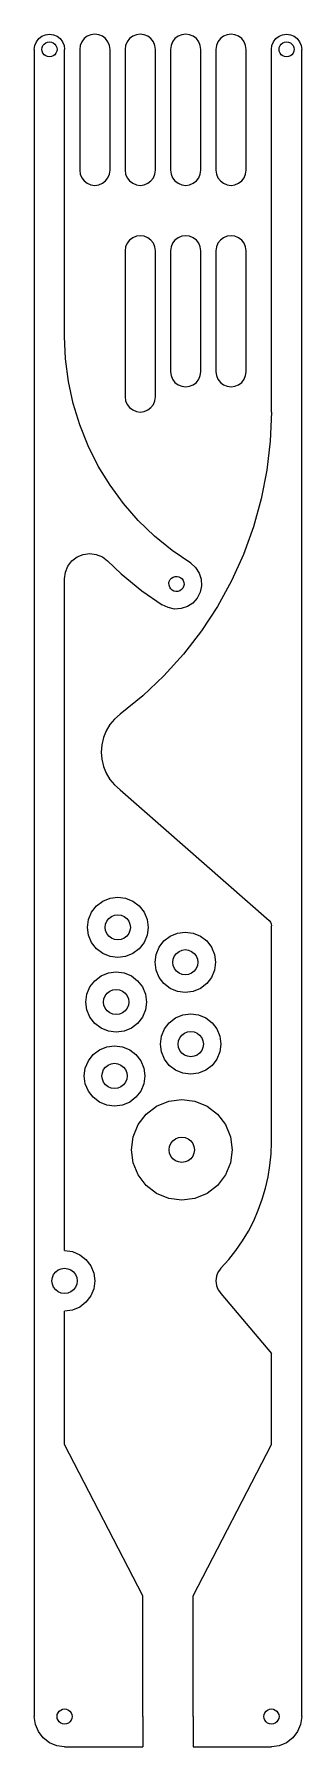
# Model space of a CAD drawing. Extents: x 234 to 287, y -170 to 170.
import ezdxf

# ---------------------------------------------------------------- set-up
doc = ezdxf.new("R2010")
doc.units = 0
doc.header["$MEASUREMENT"] = 0
doc.layers.get('0').update_dxf_attribs({"linetype": 'CONTINUOUS'})

msp = doc.modelspace()

# ---------------------------------------------------------------- linework, layer by layer
for p, q in [((234.31, 166.63), (234.41, 167.41)), ((234.31, 166.63), (234.31, -164.37)), ((234.41, 167.41), (234.71, 168.13)), ((234.71, 168.13), (235.18, 168.76)), ((235.18, 168.76), (235.81, 169.23)), ((235.81, 169.23), (236.53, 169.53)), ((235.81, 166.63), (235.86, 167.02)), ((235.86, 166.25), (235.81, 166.63)), ((235.86, 167.02), (236.01, 167.38)), ((236.01, 167.38), (236.25, 167.69)), ((236.25, 167.69), (236.56, 167.93)), ((236.53, 169.53), (237.31, 169.63)), ((236.56, 167.93), (236.92, 168.08)), ((236.92, 168.08), (237.31, 168.13)), ((237.31, 169.63), (238.08, 169.53)), ((237.31, 168.13), (237.69, 168.08)), ((237.69, 168.08), (238.06, 167.93)), ((238.06, 167.93), (238.37, 167.69)), ((238.08, 169.53), (238.81, 169.23)), ((238.37, 167.69), (238.6, 167.38)), ((238.6, 167.38), (238.75, 167.02)), ((238.75, 167.02), (238.81, 166.63)), ((238.81, 166.63), (238.75, 166.25)), ((238.81, 169.23), (239.43, 168.76)), ((239.43, 168.76), (239.9, 168.13)), ((239.9, 168.13), (240.2, 167.41)), ((240.2, 167.41), (240.31, 166.63)), ((240.31, 109.63), (240.31, 166.63)), ((243.41, 167.41), (243.31, 166.63)), ((243.31, 166.63), (243.31, 142.63)), ((243.71, 168.13), (243.41, 167.41)), ((244.18, 168.76), (243.71, 168.13)), ((244.81, 169.23), (244.18, 168.76)), ((245.53, 169.53), (244.81, 169.23)), ((246.31, 169.63), (245.53, 169.53)), ((247.08, 169.53), (246.31, 169.63)), ((247.81, 169.23), (247.08, 169.53)), ((248.43, 168.76), (247.81, 169.23)), ((248.9, 168.13), (248.43, 168.76)), ((249.2, 167.41), (248.9, 168.13)), ((249.31, 166.63), (249.2, 167.41)), ((249.31, 142.63), (249.31, 166.63)), ((252.41, 167.41), (252.31, 166.63)), ((252.31, 166.63), (252.31, 142.63)), ((252.71, 168.13), (252.41, 167.41)), ((253.18, 168.76), (252.71, 168.13)), ((253.81, 169.23), (253.18, 168.76)), ((254.53, 169.53), (253.81, 169.23)), ((255.31, 169.63), (254.53, 169.53)), ((256.08, 169.53), (255.31, 169.63)), ((256.81, 169.23), (256.08, 169.53)), ((257.43, 168.76), (256.81, 169.23)), ((257.9, 168.13), (257.43, 168.76)), ((258.2, 167.41), (257.9, 168.13)), ((258.31, 166.63), (258.2, 167.41)), ((258.31, 142.63), (258.31, 166.63)), ((261.41, 167.41), (261.31, 166.63)), ((261.31, 166.63), (261.31, 142.63)), ((261.71, 168.13), (261.41, 167.41)), ((262.18, 168.76), (261.71, 168.13)), ((262.81, 169.23), (262.18, 168.76)), ((263.53, 169.53), (262.81, 169.23)), ((264.31, 169.63), (263.53, 169.53)), ((265.08, 169.53), (264.31, 169.63)), ((265.81, 169.23), (265.08, 169.53)), ((266.43, 168.76), (265.81, 169.23)), ((266.9, 168.13), (266.43, 168.76)), ((267.2, 167.41), (266.9, 168.13)), ((267.31, 166.63), (267.2, 167.41)), ((267.31, 142.63), (267.31, 166.63)), ((270.41, 167.41), (270.31, 166.63)), ((270.31, 166.63), (270.31, 142.63)), ((270.71, 168.13), (270.41, 167.41)), ((271.18, 168.76), (270.71, 168.13)), ((271.81, 169.23), (271.18, 168.76)), ((272.53, 169.53), (271.81, 169.23)), ((273.31, 169.63), (272.53, 169.53)), ((274.08, 169.53), (273.31, 169.63)), ((274.81, 169.23), (274.08, 169.53)), ((275.43, 168.76), (274.81, 169.23)), ((275.9, 168.13), (275.43, 168.76)), ((276.2, 167.41), (275.9, 168.13)), ((276.31, 166.63), (276.2, 167.41)), ((276.31, 142.63), (276.31, 166.63)), ((281.31, 166.63), (281.41, 167.41)), ((281.31, 94.63), (281.31, 166.63)), ((281.41, 167.41), (281.71, 168.13)), ((281.71, 168.13), (282.18, 168.76)), ((282.18, 168.76), (282.81, 169.23)), ((282.81, 169.23), (283.53, 169.53)), ((282.81, 166.63), (282.86, 167.02)), ((282.86, 166.25), (282.81, 166.63)), ((282.86, 167.02), (283.01, 167.38)), ((283.01, 167.38), (283.25, 167.69)), ((283.25, 167.69), (283.56, 167.93)), ((283.53, 169.53), (284.31, 169.63)), ((283.56, 167.93), (283.92, 168.08)), ((283.92, 168.08), (284.31, 168.13)), ((284.31, 169.63), (285.08, 169.53)), ((284.31, 168.13), (284.69, 168.08)), ((284.69, 168.08), (285.06, 167.93)), ((285.06, 167.93), (285.37, 167.69)), ((285.08, 169.53), (285.81, 169.23)), ((285.37, 167.69), (285.6, 167.38)), ((285.6, 167.38), (285.75, 167.02)), ((285.75, 167.02), (285.81, 166.63)), ((285.81, 166.63), (285.75, 166.25)), ((285.81, 169.23), (286.43, 168.76)), ((286.43, 168.76), (286.9, 168.13)), ((286.9, 168.13), (287.2, 167.41)), ((287.2, 167.41), (287.31, 166.63)), ((287.31, -164.37), (287.31, 166.63)), ((236.01, 165.88), (235.86, 166.25)), ((236.25, 165.57), (236.01, 165.88)), ((236.56, 165.34), (236.25, 165.57)), ((236.92, 165.19), (236.56, 165.34)), ((237.31, 165.13), (236.92, 165.19)), ((237.69, 165.19), (237.31, 165.13)), ((238.06, 165.34), (237.69, 165.19)), ((238.37, 165.57), (238.06, 165.34)), ((238.6, 165.88), (238.37, 165.57)), ((238.75, 166.25), (238.6, 165.88)), ((283.01, 165.88), (282.86, 166.25)), ((283.25, 165.57), (283.01, 165.88)), ((283.56, 165.34), (283.25, 165.57)), ((283.92, 165.19), (283.56, 165.34)), ((284.31, 165.13), (283.92, 165.19)), ((284.69, 165.19), (284.31, 165.13)), ((285.06, 165.34), (284.69, 165.19)), ((285.37, 165.57), (285.06, 165.34)), ((285.6, 165.88), (285.37, 165.57)), ((285.75, 166.25), (285.6, 165.88)), ((243.31, 142.63), (243.41, 141.86)), ((243.41, 141.86), (243.71, 141.13)), ((243.71, 141.13), (244.18, 140.51)), ((244.18, 140.51), (244.81, 140.04)), ((244.81, 140.04), (245.53, 139.74)), ((245.53, 139.74), (246.31, 139.63)), ((246.31, 139.63), (247.08, 139.74)), ((247.08, 139.74), (247.81, 140.04)), ((247.81, 140.04), (248.43, 140.51)), ((248.43, 140.51), (248.9, 141.13)), ((248.9, 141.13), (249.2, 141.86)), ((249.2, 141.86), (249.31, 142.63)), ((252.31, 142.63), (252.41, 141.86)), ((252.41, 141.86), (252.71, 141.13)), ((252.71, 141.13), (253.18, 140.51)), ((253.18, 140.51), (253.81, 140.04)), ((253.81, 140.04), (254.53, 139.74)), ((254.53, 139.74), (255.31, 139.63)), ((255.31, 139.63), (256.08, 139.74)), ((256.08, 139.74), (256.81, 140.04)), ((256.81, 140.04), (257.43, 140.51)), ((257.43, 140.51), (257.9, 141.13)), ((257.9, 141.13), (258.2, 141.86)), ((258.2, 141.86), (258.31, 142.63)), ((261.31, 142.63), (261.41, 141.86)), ((261.41, 141.86), (261.71, 141.13)), ((261.71, 141.13), (262.18, 140.51)), ((262.18, 140.51), (262.81, 140.04)), ((262.81, 140.04), (263.53, 139.74)), ((263.53, 139.74), (264.31, 139.63)), ((264.31, 139.63), (265.08, 139.74)), ((265.08, 139.74), (265.81, 140.04)), ((265.81, 140.04), (266.43, 140.51)), ((266.43, 140.51), (266.9, 141.13)), ((266.9, 141.13), (267.2, 141.86)), ((267.2, 141.86), (267.31, 142.63)), ((270.31, 142.63), (270.41, 141.86)), ((270.41, 141.86), (270.71, 141.13)), ((270.71, 141.13), (271.18, 140.51)), ((271.18, 140.51), (271.81, 140.04)), ((271.81, 140.04), (272.53, 139.74)), ((272.53, 139.74), (273.31, 139.63)), ((273.31, 139.63), (274.08, 139.74)), ((274.08, 139.74), (274.81, 140.04)), ((274.81, 140.04), (275.43, 140.51)), ((275.43, 140.51), (275.9, 141.13)), ((275.9, 141.13), (276.2, 141.86)), ((276.2, 141.86), (276.31, 142.63)), ((253.81, 129.23), (253.18, 128.76)), ((254.53, 129.53), (253.81, 129.23)), ((255.31, 129.63), (254.53, 129.53)), ((256.08, 129.53), (255.31, 129.63)), ((256.81, 129.23), (256.08, 129.53)), ((257.43, 128.76), (256.81, 129.23)), ((262.81, 129.23), (262.18, 128.76)), ((263.53, 129.53), (262.81, 129.23)), ((264.31, 129.63), (263.53, 129.53)), ((265.08, 129.53), (264.31, 129.63)), ((265.81, 129.23), (265.08, 129.53)), ((266.43, 128.76), (265.81, 129.23)), ((271.81, 129.23), (271.18, 128.76)), ((272.53, 129.53), (271.81, 129.23)), ((273.31, 129.63), (272.53, 129.53)), ((274.08, 129.53), (273.31, 129.63)), ((274.81, 129.23), (274.08, 129.53)), ((275.43, 128.76), (274.81, 129.23)), ((252.41, 127.41), (252.31, 126.63)), ((252.31, 126.63), (252.31, 97.63)), ((252.71, 128.13), (252.41, 127.41)), ((253.18, 128.76), (252.71, 128.13)), ((257.9, 128.13), (257.43, 128.76)), ((258.2, 127.41), (257.9, 128.13)), ((258.31, 126.63), (258.2, 127.41)), ((258.31, 97.63), (258.31, 126.63)), ((261.41, 127.41), (261.31, 126.63)), ((261.31, 126.63), (261.31, 102.63)), ((261.71, 128.13), (261.41, 127.41)), ((262.18, 128.76), (261.71, 128.13)), ((266.9, 128.13), (266.43, 128.76)), ((267.2, 127.41), (266.9, 128.13)), ((267.31, 126.63), (267.2, 127.41)), ((267.31, 102.63), (267.31, 126.63)), ((270.41, 127.41), (270.31, 126.63)), ((270.31, 126.63), (270.31, 102.63)), ((270.71, 128.13), (270.41, 127.41)), ((271.18, 128.76), (270.71, 128.13)), ((275.9, 128.13), (275.43, 128.76)), ((276.2, 127.41), (275.9, 128.13)), ((276.31, 126.63), (276.2, 127.41)), ((276.31, 102.63), (276.31, 126.63)), ((240.49, 105.16), (240.31, 109.63)), ((241.06, 100.72), (240.49, 105.16)), ((261.31, 102.63), (261.41, 101.86)), ((267.2, 101.86), (267.31, 102.63)), ((270.31, 102.63), (270.41, 101.86)), ((276.2, 101.86), (276.31, 102.63)), ((242, 96.34), (241.06, 100.72)), ((261.41, 101.86), (261.71, 101.13)), ((261.71, 101.13), (262.18, 100.51)), ((262.18, 100.51), (262.81, 100.04)), ((262.81, 100.04), (263.53, 99.74)), ((263.53, 99.74), (264.31, 99.63)), ((264.31, 99.63), (265.08, 99.74)), ((265.08, 99.74), (265.81, 100.04)), ((265.81, 100.04), (266.43, 100.51)), ((266.43, 100.51), (266.9, 101.13)), ((266.9, 101.13), (267.2, 101.86)), ((270.41, 101.86), (270.71, 101.13)), ((270.71, 101.13), (271.18, 100.51)), ((271.18, 100.51), (271.81, 100.04)), ((271.81, 100.04), (272.53, 99.74)), ((272.53, 99.74), (273.31, 99.63)), ((273.31, 99.63), (274.08, 99.74)), ((274.08, 99.74), (274.81, 100.04)), ((274.81, 100.04), (275.43, 100.51)), ((275.43, 100.51), (275.9, 101.13)), ((275.9, 101.13), (276.2, 101.86)), ((243.31, 92.06), (242, 96.34)), ((252.31, 97.63), (252.41, 96.86)), ((252.41, 96.86), (252.71, 96.13)), ((252.71, 96.13), (253.18, 95.51)), ((253.18, 95.51), (253.81, 95.04)), ((256.81, 95.04), (257.43, 95.51)), ((257.43, 95.51), (257.9, 96.13)), ((257.9, 96.13), (258.2, 96.86)), ((258.2, 96.86), (258.31, 97.63)), ((244.97, 87.9), (243.31, 92.06)), ((253.81, 95.04), (254.53, 94.74)), ((254.53, 94.74), (255.31, 94.63)), ((255.31, 94.63), (256.08, 94.74)), ((256.08, 94.74), (256.81, 95.04)), ((281.31, 94.63), (281.08, 88.84)), ((281.08, 88.84), (280.41, 83.09)), ((246.98, 83.9), (244.97, 87.9)), ((249.31, 80.08), (246.98, 83.9)), ((280.41, 83.09), (279.3, 77.4)), ((251.97, 76.47), (249.31, 80.08)), ((254.91, 73.1), (251.97, 76.47)), ((279.3, 77.4), (277.75, 71.82)), ((258.13, 69.99), (254.91, 73.1)), ((277.75, 71.82), (275.78, 66.37)), ((261.61, 67.16), (258.13, 69.99)), ((240.98, 64.02), (241.77, 65.06)), ((241.77, 65.06), (242.81, 65.85)), ((242.81, 65.85), (244.01, 66.35)), ((244.01, 66.35), (245.31, 66.52)), ((245.31, 66.52), (246.6, 66.35)), ((246.6, 66.35), (247.81, 65.85)), ((247.81, 65.85), (248.84, 65.06)), ((248.84, 65.06), (251.49, 62.5)), ((265.31, 64.63), (261.61, 67.16)), ((265.31, 64.63), (266.28, 63.76)), ((275.78, 66.37), (273.39, 61.09)), ((240.31, 61.52), (240.48, 62.82)), ((240.31, -71.87), (240.31, 61.52)), ((240.48, 62.82), (240.98, 64.02)), ((251.49, 62.5), (255.62, 59.14)), ((261.07, 61), (261.25, 61.35)), ((261.25, 61.35), (261.51, 61.64)), ((261.51, 61.64), (261.84, 61.86)), ((261.84, 61.86), (262.21, 61.98)), ((262.21, 61.98), (262.6, 62)), ((262.6, 62), (262.98, 61.92)), ((262.98, 61.92), (263.33, 61.74)), ((263.33, 61.74), (263.62, 61.48)), ((263.62, 61.48), (263.84, 61.15)), ((266.28, 63.76), (266.99, 62.67)), ((266.99, 62.67), (267.4, 61.43)), ((267.4, 61.43), (267.47, 60.13)), ((255.62, 59.14), (259.67, 56.37)), ((260.99, 60.62), (261.07, 61)), ((261.01, 60.23), (260.99, 60.62)), ((261.14, 59.85), (261.01, 60.23)), ((261.35, 59.53), (261.14, 59.85)), ((261.64, 59.27), (261.35, 59.53)), ((261.99, 59.09), (261.64, 59.27)), ((262.37, 59.01), (261.99, 59.09)), ((262.77, 59.03), (262.37, 59.01)), ((263.14, 59.15), (262.77, 59.03)), ((263.47, 59.37), (263.14, 59.15)), ((263.73, 59.66), (263.47, 59.37)), ((263.9, 60.01), (263.73, 59.66)), ((263.84, 61.15), (263.96, 60.78)), ((263.98, 60.39), (263.9, 60.01)), ((263.96, 60.78), (263.98, 60.39)), ((267.21, 58.85), (266.62, 57.69)), ((267.47, 60.13), (267.21, 58.85)), ((273.39, 61.09), (270.6, 56.01)), ((260.83, 55.79), (259.67, 56.37)), ((262.11, 55.52), (260.83, 55.79)), ((263.41, 55.59), (262.11, 55.52)), ((264.65, 56), (263.41, 55.59)), ((265.75, 56.71), (264.65, 56)), ((266.62, 57.69), (265.75, 56.71)), ((270.6, 56.01), (267.43, 51.17)), ((267.43, 51.17), (263.89, 46.58)), ((263.89, 46.58), (260.01, 42.28)), ((260.01, 42.28), (255.8, 38.29)), ((255.8, 38.29), (251.31, 34.63)), ((251.31, 34.63), (250.22, 33.68)), ((248.55, 31.33), (248, 29.99)), ((249.29, 32.57), (248.55, 31.33)), ((250.22, 33.68), (249.29, 32.57)), ((247.67, 28.58), (247.56, 27.13)), ((248, 29.99), (247.67, 28.58)), ((247.56, 27.13), (247.67, 25.69)), ((247.67, 25.69), (248, 24.28)), ((248, 24.28), (248.55, 22.94)), ((248.55, 22.94), (249.29, 21.7)), ((249.29, 21.7), (250.22, 20.59)), ((250.22, 20.59), (251.31, 19.63)), ((251.31, 19.63), (280.87, -6.33)), ((246.62, -3.44), (247.86, -2.49)), ((247.86, -2.49), (249.31, -1.89)), ((249.31, -1.89), (250.86, -1.68)), ((250.86, -1.68), (252.41, -1.89)), ((252.41, -1.89), (253.86, -2.49)), ((253.86, -2.49), (255.1, -3.44)), ((244.86, -7.68), (245.06, -6.13)), ((245.06, -6.13), (245.66, -4.68)), ((245.66, -4.68), (246.62, -3.44)), ((248.44, -7.04), (248.69, -6.43)), ((248.69, -6.43), (249.09, -5.91)), ((249.09, -5.91), (249.61, -5.52)), ((249.61, -5.52), (250.21, -5.27)), ((250.21, -5.27), (250.86, -5.18)), ((250.86, -5.18), (251.51, -5.27)), ((251.51, -5.27), (252.11, -5.52)), ((252.11, -5.52), (252.63, -5.91)), ((252.63, -5.91), (253.02, -6.43)), ((253.02, -6.43), (253.27, -7.04)), ((255.1, -3.44), (256.06, -4.68)), ((256.06, -4.68), (256.66, -6.13)), ((256.66, -6.13), (256.86, -7.68)), ((280.87, -6.33), (281.1, -6.64)), ((281.1, -6.64), (281.25, -7.01)), ((245.06, -9.24), (244.86, -7.68)), ((245.66, -10.68), (245.06, -9.24)), ((248.36, -7.68), (248.44, -7.04)), ((248.44, -8.33), (248.36, -7.68)), ((248.69, -8.93), (248.44, -8.33)), ((249.09, -9.45), (248.69, -8.93)), ((249.61, -9.85), (249.09, -9.45)), ((250.21, -10.1), (249.61, -9.85)), ((250.86, -10.18), (250.21, -10.1)), ((251.51, -10.1), (250.86, -10.18)), ((252.11, -9.85), (251.51, -10.1)), ((252.63, -9.45), (252.11, -9.85)), ((253.02, -8.93), (252.63, -9.45)), ((253.27, -8.33), (253.02, -8.93)), ((253.27, -7.04), (253.36, -7.68)), ((253.36, -7.68), (253.27, -8.33)), ((256.66, -9.24), (256.06, -10.68)), ((256.86, -7.68), (256.66, -9.24)), ((260, -10.37), (261.24, -9.42)), ((261.24, -9.42), (262.69, -8.82)), ((262.69, -8.82), (264.24, -8.61)), ((264.24, -8.61), (265.79, -8.82)), ((265.79, -8.82), (267.24, -9.42)), ((267.24, -9.42), (268.48, -10.37)), ((281.25, -7.01), (281.31, -7.39)), ((281.31, -50.37), (281.31, -7.39)), ((246.62, -11.92), (245.66, -10.68)), ((247.86, -12.88), (246.62, -11.92)), ((249.31, -13.48), (247.86, -12.88)), ((250.86, -13.68), (249.31, -13.48)), ((252.41, -13.48), (250.86, -13.68)), ((253.86, -12.88), (252.41, -13.48)), ((255.1, -11.92), (253.86, -12.88)), ((256.06, -10.68), (255.1, -11.92)), ((258.24, -14.61), (258.44, -13.06)), ((258.44, -13.06), (259.04, -11.61)), ((259.04, -11.61), (260, -10.37)), ((261.83, -13.97), (262.07, -13.36)), ((262.07, -13.36), (262.47, -12.85)), ((262.47, -12.85), (262.99, -12.45)), ((262.99, -12.45), (263.59, -12.2)), ((263.59, -12.2), (264.24, -12.11)), ((264.24, -12.11), (264.89, -12.2)), ((264.89, -12.2), (265.49, -12.45)), ((265.49, -12.45), (266.01, -12.85)), ((266.01, -12.85), (266.4, -13.36)), ((266.4, -13.36), (266.65, -13.97)), ((268.48, -10.37), (269.44, -11.61)), ((269.44, -11.61), (270.04, -13.06)), ((270.04, -13.06), (270.24, -14.61)), ((247.54, -17.32), (248.98, -16.72)), ((248.98, -16.72), (250.54, -16.51)), ((250.54, -16.51), (252.09, -16.72)), ((252.09, -16.72), (253.54, -17.32)), ((258.44, -16.17), (258.24, -14.61)), ((259.04, -17.61), (258.44, -16.17)), ((261.74, -14.61), (261.83, -13.97)), ((261.83, -15.26), (261.74, -14.61)), ((262.07, -15.86), (261.83, -15.26)), ((262.47, -16.38), (262.07, -15.86)), ((262.99, -16.78), (262.47, -16.38)), ((263.59, -17.03), (262.99, -16.78)), ((265.49, -16.78), (264.89, -17.03)), ((266.01, -16.38), (265.49, -16.78)), ((266.4, -15.86), (266.01, -16.38)), ((266.65, -15.26), (266.4, -15.86)), ((266.65, -13.97), (266.74, -14.61)), ((266.74, -14.61), (266.65, -15.26)), ((270.04, -16.17), (269.44, -17.61)), ((270.24, -14.61), (270.04, -16.17)), ((244.74, -20.96), (245.34, -19.51)), ((245.34, -19.51), (246.29, -18.27)), ((246.29, -18.27), (247.54, -17.32)), ((248.77, -20.75), (249.29, -20.35)), ((249.29, -20.35), (249.89, -20.1)), ((249.89, -20.1), (250.54, -20.01)), ((250.54, -20.01), (251.18, -20.1)), ((251.18, -20.1), (251.79, -20.35)), ((251.79, -20.35), (252.3, -20.75)), ((253.54, -17.32), (254.78, -18.27)), ((254.78, -18.27), (255.73, -19.51)), ((255.73, -19.51), (256.33, -20.96)), ((260, -18.86), (259.04, -17.61)), ((261.24, -19.81), (260, -18.86)), ((262.69, -20.41), (261.24, -19.81)), ((264.24, -17.11), (263.59, -17.03)), ((264.89, -17.03), (264.24, -17.11)), ((267.24, -19.81), (265.79, -20.41)), ((268.48, -18.86), (267.24, -19.81)), ((269.44, -17.61), (268.48, -18.86)), ((244.54, -22.51), (244.74, -20.96)), ((244.74, -24.07), (244.54, -22.51)), ((248.04, -22.51), (248.12, -21.87)), ((248.12, -23.16), (248.04, -22.51)), ((248.12, -21.87), (248.37, -21.26)), ((248.37, -23.76), (248.12, -23.16)), ((248.37, -21.26), (248.77, -20.75)), ((248.77, -24.28), (248.37, -23.76)), ((252.3, -20.75), (252.7, -21.26)), ((252.7, -23.76), (252.3, -24.28)), ((252.7, -21.26), (252.95, -21.87)), ((252.95, -23.16), (252.7, -23.76)), ((252.95, -21.87), (253.04, -22.51)), ((253.04, -22.51), (252.95, -23.16)), ((256.33, -20.96), (256.54, -22.51)), ((256.54, -22.51), (256.33, -24.07)), ((264.24, -20.61), (262.69, -20.41)), ((265.79, -20.41), (264.24, -20.61)), ((245.34, -25.51), (244.74, -24.07)), ((246.29, -26.76), (245.34, -25.51)), ((247.54, -27.71), (246.29, -26.76)), ((249.29, -24.68), (248.77, -24.28)), ((249.89, -24.93), (249.29, -24.68)), ((250.54, -25.01), (249.89, -24.93)), ((251.18, -24.93), (250.54, -25.01)), ((251.79, -24.68), (251.18, -24.93)), ((252.3, -24.28), (251.79, -24.68)), ((254.78, -26.76), (253.54, -27.71)), ((255.73, -25.51), (254.78, -26.76)), ((256.33, -24.07), (255.73, -25.51)), ((260.12, -27.86), (261.07, -26.62)), ((261.07, -26.62), (262.31, -25.67)), ((262.31, -25.67), (263.76, -25.07)), ((263.76, -25.07), (265.31, -24.86)), ((265.31, -24.86), (266.87, -25.07)), ((266.87, -25.07), (268.31, -25.67)), ((268.31, -25.67), (269.56, -26.62)), ((269.56, -26.62), (270.51, -27.86)), ((248.98, -28.31), (247.54, -27.71)), ((250.54, -28.51), (248.98, -28.31)), ((252.09, -28.31), (250.54, -28.51)), ((253.54, -27.71), (252.09, -28.31)), ((259.31, -30.86), (259.52, -29.31)), ((259.52, -29.31), (260.12, -27.86)), ((262.81, -30.86), (262.9, -30.22)), ((262.9, -30.22), (263.15, -29.61)), ((263.15, -29.61), (263.55, -29.1)), ((263.55, -29.1), (264.06, -28.7)), ((264.06, -28.7), (264.67, -28.45)), ((264.67, -28.45), (265.31, -28.36)), ((265.31, -28.36), (265.96, -28.45)), ((265.96, -28.45), (266.56, -28.7)), ((266.56, -28.7), (267.08, -29.1)), ((267.08, -29.1), (267.48, -29.61)), ((267.48, -29.61), (267.73, -30.22)), ((267.73, -30.22), (267.81, -30.86)), ((270.51, -27.86), (271.11, -29.31)), ((271.11, -29.31), (271.31, -30.86)), ((245.02, -34.18), (245.97, -32.94)), ((245.97, -32.94), (247.21, -31.99)), ((247.21, -31.99), (248.66, -31.39)), ((248.66, -31.39), (250.21, -31.18)), ((250.21, -31.18), (251.77, -31.39)), ((251.77, -31.39), (253.21, -31.99)), ((253.21, -31.99), (254.46, -32.94)), ((254.46, -32.94), (255.41, -34.18)), ((259.52, -32.42), (259.31, -30.86)), ((260.12, -33.86), (259.52, -32.42)), ((261.07, -35.11), (260.12, -33.86)), ((262.9, -31.51), (262.81, -30.86)), ((263.15, -32.11), (262.9, -31.51)), ((263.55, -32.63), (263.15, -32.11)), ((264.06, -33.03), (263.55, -32.63)), ((264.67, -33.28), (264.06, -33.03)), ((265.31, -33.36), (264.67, -33.28)), ((265.96, -33.28), (265.31, -33.36)), ((266.56, -33.03), (265.96, -33.28)), ((267.08, -32.63), (266.56, -33.03)), ((267.48, -32.11), (267.08, -32.63)), ((267.73, -31.51), (267.48, -32.11)), ((267.81, -30.86), (267.73, -31.51)), ((270.51, -33.86), (269.56, -35.11)), ((271.11, -32.42), (270.51, -33.86)), ((271.31, -30.86), (271.11, -32.42)), ((244.21, -37.18), (244.42, -35.63)), ((244.42, -38.74), (244.21, -37.18)), ((244.42, -35.63), (245.02, -34.18)), ((247.71, -37.18), (247.8, -36.54)), ((247.8, -37.83), (247.71, -37.18)), ((247.8, -36.54), (248.05, -35.93)), ((248.05, -35.93), (248.45, -35.42)), ((248.45, -35.42), (248.96, -35.02)), ((248.96, -35.02), (249.57, -34.77)), ((249.57, -34.77), (250.21, -34.68)), ((250.21, -34.68), (250.86, -34.77)), ((250.86, -34.77), (251.46, -35.02)), ((251.46, -35.02), (251.98, -35.42)), ((251.98, -35.42), (252.38, -35.93)), ((252.38, -35.93), (252.63, -36.54)), ((252.63, -36.54), (252.71, -37.18)), ((252.71, -37.18), (252.63, -37.83)), ((255.41, -34.18), (256.01, -35.63)), ((256.01, -35.63), (256.21, -37.18)), ((256.21, -37.18), (256.01, -38.74)), ((262.31, -36.06), (261.07, -35.11)), ((263.76, -36.66), (262.31, -36.06)), ((265.31, -36.86), (263.76, -36.66)), ((266.87, -36.66), (265.31, -36.86)), ((268.31, -36.06), (266.87, -36.66)), ((269.56, -35.11), (268.31, -36.06)), ((245.02, -40.18), (244.42, -38.74)), ((245.97, -41.43), (245.02, -40.18)), ((248.05, -38.43), (247.8, -37.83)), ((248.45, -38.95), (248.05, -38.43)), ((248.96, -39.35), (248.45, -38.95)), ((249.57, -39.6), (248.96, -39.35)), ((250.21, -39.68), (249.57, -39.6)), ((250.86, -39.6), (250.21, -39.68)), ((251.46, -39.35), (250.86, -39.6)), ((251.98, -38.95), (251.46, -39.35)), ((252.38, -38.43), (251.98, -38.95)), ((252.63, -37.83), (252.38, -38.43)), ((255.41, -40.18), (254.46, -41.43)), ((256.01, -38.74), (255.41, -40.18)), ((247.21, -42.38), (245.97, -41.43)), ((248.66, -42.98), (247.21, -42.38)), ((250.21, -43.18), (248.66, -42.98)), ((251.77, -42.98), (250.21, -43.18)), ((253.21, -42.38), (251.77, -42.98)), ((254.46, -41.43), (253.21, -42.38)), ((256.47, -44.78), (258.54, -43.19)), ((258.54, -43.19), (260.95, -42.19)), ((260.95, -42.19), (263.54, -41.85)), ((263.54, -41.85), (266.13, -42.19)), ((266.13, -42.19), (268.54, -43.19)), ((268.54, -43.19), (270.61, -44.78)), ((253.88, -49.26), (254.88, -46.85)), ((254.88, -46.85), (256.47, -44.78)), ((270.61, -44.78), (272.2, -46.85)), ((272.2, -46.85), (273.2, -49.26)), ((253.54, -51.85), (253.88, -49.26)), ((261.12, -51.2), (261.37, -50.6)), ((261.37, -50.6), (261.77, -50.08)), ((261.77, -50.08), (262.29, -49.68)), ((262.29, -49.68), (262.89, -49.43)), ((262.89, -49.43), (263.54, -49.35)), ((263.54, -49.35), (264.19, -49.43)), ((264.19, -49.43), (264.79, -49.68)), ((264.79, -49.68), (265.31, -50.08)), ((265.31, -50.08), (265.7, -50.6)), ((265.7, -50.6), (265.95, -51.2)), ((273.2, -49.26), (273.54, -51.85)), ((281.23, -52.66), (281.31, -50.37)), ((253.88, -54.43), (253.54, -51.85)), ((261.04, -51.85), (261.12, -51.2)), ((261.12, -52.49), (261.04, -51.85)), ((261.37, -53.1), (261.12, -52.49)), ((261.77, -53.61), (261.37, -53.1)), ((262.29, -54.01), (261.77, -53.61)), ((262.89, -54.26), (262.29, -54.01)), ((263.54, -54.35), (262.89, -54.26)), ((264.19, -54.26), (263.54, -54.35)), ((264.79, -54.01), (264.19, -54.26)), ((265.31, -53.61), (264.79, -54.01)), ((265.7, -53.1), (265.31, -53.61)), ((265.95, -52.49), (265.7, -53.1)), ((265.95, -51.2), (266.04, -51.85)), ((266.04, -51.85), (265.95, -52.49)), ((273.54, -51.85), (273.2, -54.43)), ((281.01, -54.95), (281.23, -52.66)), ((254.88, -56.85), (253.88, -54.43)), ((256.47, -58.92), (254.88, -56.85)), ((272.2, -56.85), (270.61, -58.92)), ((273.2, -54.43), (272.2, -56.85)), ((280.15, -59.46), (280.65, -57.22)), ((280.65, -57.22), (281.01, -54.95)), ((258.54, -60.51), (256.47, -58.92)), ((260.95, -61.51), (258.54, -60.51)), ((268.54, -60.51), (266.13, -61.51)), ((270.61, -58.92), (268.54, -60.51)), ((279.5, -61.67), (280.15, -59.46)), ((263.54, -61.85), (260.95, -61.51)), ((266.13, -61.51), (263.54, -61.85)), ((277.79, -65.93), (278.71, -63.83)), ((278.71, -63.83), (279.5, -61.67)), ((275.56, -69.95), (276.74, -67.98)), ((276.74, -67.98), (277.79, -65.93)), ((274.26, -71.84), (275.56, -69.95)), ((240.31, -71.87), (241.86, -72.07)), ((241.86, -72.07), (243.31, -72.67)), ((243.31, -72.67), (244.55, -73.62)), ((244.55, -73.62), (245.5, -74.87)), ((271.31, -75.37), (272.84, -73.65)), ((272.84, -73.65), (274.26, -71.84)), ((237.81, -77.87), (237.89, -77.22)), ((237.89, -78.51), (237.81, -77.87)), ((237.89, -77.22), (238.14, -76.62)), ((238.14, -76.62), (238.54, -76.1)), ((238.54, -76.1), (239.06, -75.7)), ((239.06, -75.7), (239.66, -75.45)), ((239.66, -75.45), (240.31, -75.37)), ((240.31, -75.37), (240.95, -75.45)), ((240.95, -75.45), (241.56, -75.7)), ((241.56, -75.7), (242.07, -76.1)), ((242.07, -76.1), (242.47, -76.62)), ((242.47, -76.62), (242.72, -77.22)), ((242.72, -77.22), (242.81, -77.87)), ((242.81, -77.87), (242.72, -78.51)), ((245.5, -74.87), (246.1, -76.31)), ((246.1, -76.31), (246.31, -77.87)), ((246.31, -77.87), (246.1, -79.42)), ((270.33, -77.41), (270.31, -77.87)), ((270.31, -77.87), (270.33, -78.32)), ((270.42, -76.96), (270.33, -77.41)), ((270.57, -76.52), (270.42, -76.96)), ((270.76, -76.1), (270.57, -76.52)), ((271.01, -75.72), (270.76, -76.1)), ((271.31, -75.37), (271.01, -75.72)), ((238.14, -79.12), (237.89, -78.51)), ((238.54, -79.63), (238.14, -79.12)), ((239.06, -80.03), (238.54, -79.63)), ((239.66, -80.28), (239.06, -80.03)), ((240.31, -80.37), (239.66, -80.28)), ((240.95, -80.28), (240.31, -80.37)), ((241.56, -80.03), (240.95, -80.28)), ((242.07, -79.63), (241.56, -80.03)), ((242.47, -79.12), (242.07, -79.63)), ((242.72, -78.51), (242.47, -79.12)), ((245.5, -80.87), (244.55, -82.11)), ((246.1, -79.42), (245.5, -80.87)), ((270.33, -78.32), (270.42, -78.78)), ((270.42, -78.78), (270.57, -79.21)), ((270.57, -79.21), (270.76, -79.63)), ((270.76, -79.63), (271.01, -80.01)), ((271.01, -80.01), (271.31, -80.37)), ((271.31, -80.37), (281.31, -92.3)), ((241.86, -83.66), (240.31, -83.87)), ((240.31, -110.37), (240.31, -83.87)), ((243.31, -83.06), (241.86, -83.66)), ((244.55, -82.11), (243.31, -83.06)), ((281.31, -110.37), (281.31, -92.3)), ((255.81, -140.37), (240.31, -110.37)), ((265.81, -140.37), (281.31, -110.37)), ((255.81, -164.37), (255.81, -140.37)), ((265.81, -164.37), (265.81, -140.37)), ((239.25, -163.31), (239.56, -163.07)), ((239.56, -163.07), (239.92, -162.92)), ((239.92, -162.92), (240.31, -162.87)), ((240.31, -162.87), (240.69, -162.92)), ((240.69, -162.92), (241.06, -163.07)), ((241.06, -163.07), (241.37, -163.31)), ((280.25, -163.31), (280.56, -163.07)), ((280.56, -163.07), (280.92, -162.92)), ((280.92, -162.92), (281.31, -162.87)), ((281.31, -162.87), (281.69, -162.92)), ((281.69, -162.92), (282.06, -163.07)), ((282.06, -163.07), (282.37, -163.31)), ((234.51, -165.92), (234.31, -164.37)), ((235.11, -167.37), (234.51, -165.92)), ((238.81, -164.37), (238.86, -163.98)), ((238.86, -164.75), (238.81, -164.37)), ((238.86, -163.98), (239.01, -163.62)), ((239.01, -165.12), (238.86, -164.75)), ((239.01, -163.62), (239.25, -163.31)), ((239.25, -165.43), (239.01, -165.12)), ((239.56, -165.66), (239.25, -165.43)), ((239.92, -165.81), (239.56, -165.66)), ((240.31, -165.87), (239.92, -165.81)), ((240.69, -165.81), (240.31, -165.87)), ((241.06, -165.66), (240.69, -165.81)), ((241.37, -165.43), (241.06, -165.66)), ((241.37, -163.31), (241.6, -163.62)), ((241.6, -165.12), (241.37, -165.43)), ((241.6, -163.62), (241.75, -163.98)), ((241.75, -164.75), (241.6, -165.12)), ((241.75, -163.98), (241.81, -164.37)), ((241.81, -164.37), (241.75, -164.75)), ((255.81, -164.37), (255.81, -170.37)), ((265.81, -164.37), (265.81, -170.37)), ((279.81, -164.37), (279.86, -163.98)), ((279.86, -164.75), (279.81, -164.37)), ((279.86, -163.98), (280.01, -163.62)), ((280.01, -165.12), (279.86, -164.75)), ((280.01, -163.62), (280.25, -163.31)), ((280.25, -165.43), (280.01, -165.12)), ((280.56, -165.66), (280.25, -165.43)), ((280.92, -165.81), (280.56, -165.66)), ((281.31, -165.87), (280.92, -165.81)), ((281.69, -165.81), (281.31, -165.87)), ((282.06, -165.66), (281.69, -165.81)), ((282.37, -165.43), (282.06, -165.66)), ((282.37, -163.31), (282.6, -163.62)), ((282.6, -165.12), (282.37, -165.43)), ((282.6, -163.62), (282.75, -163.98)), ((282.75, -164.75), (282.6, -165.12)), ((282.75, -163.98), (282.81, -164.37)), ((282.81, -164.37), (282.75, -164.75)), ((287.1, -165.92), (286.5, -167.37)), ((287.31, -164.37), (287.1, -165.92)), ((236.06, -168.61), (235.11, -167.37)), ((237.31, -169.56), (236.06, -168.61)), ((238.75, -170.16), (237.31, -169.56)), ((284.31, -169.56), (282.86, -170.16)), ((285.55, -168.61), (284.31, -169.56)), ((286.5, -167.37), (285.55, -168.61)), ((240.31, -170.37), (238.75, -170.16)), ((240.31, -170.37), (255.81, -170.37)), ((265.81, -170.37), (281.31, -170.37)), ((282.86, -170.16), (281.31, -170.37))]:
    msp.add_line(p, q)

doc.saveas('drawing.dxf')
